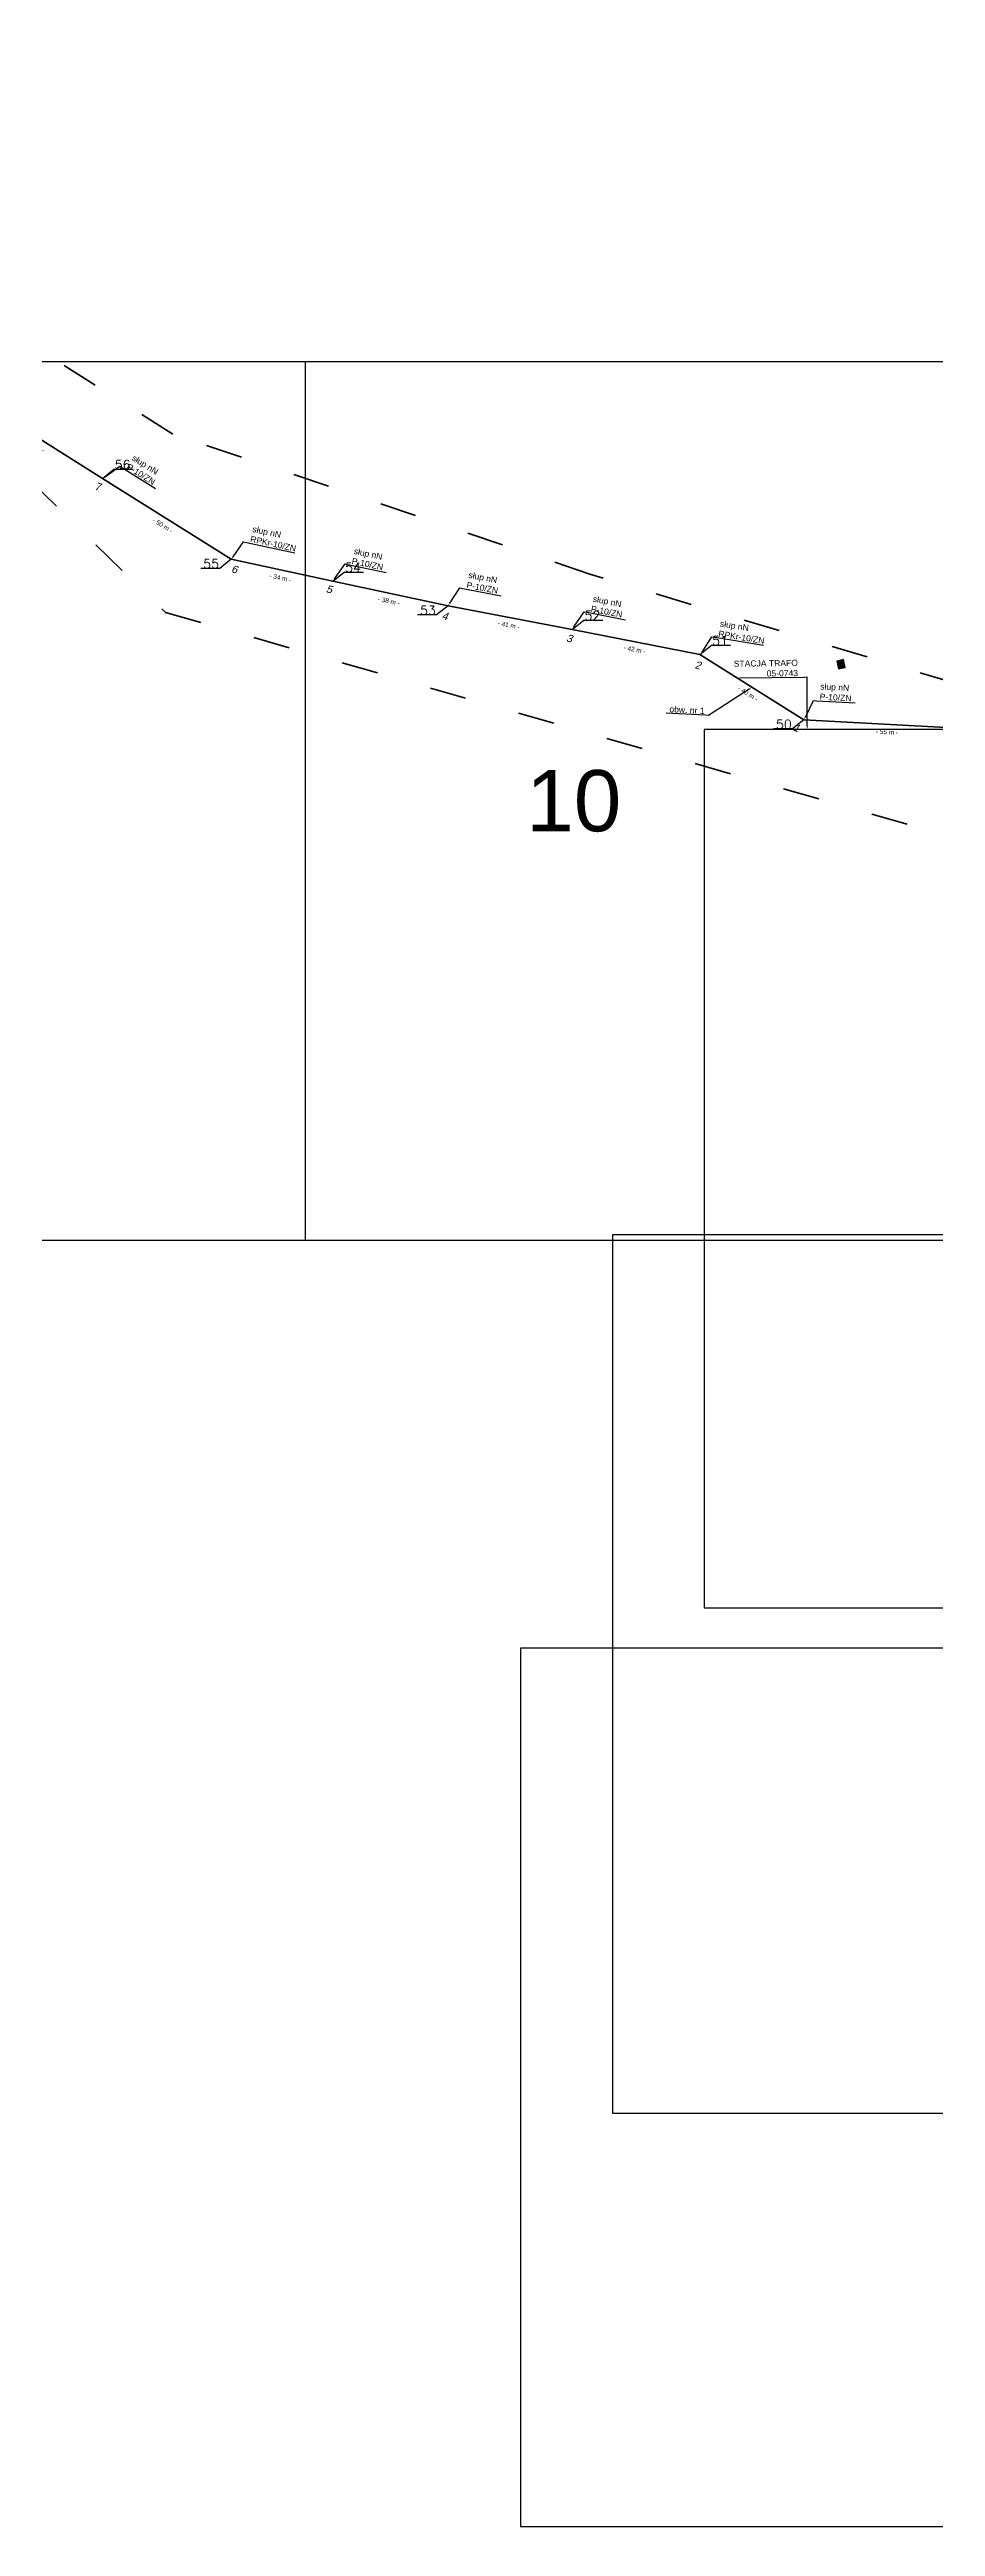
# Model space of a CAD drawing. Header units: metres. Extents: x 7540627 to 7542972, y 5787273 to 5789259.
# Drawn here: x 7541583 to 7541872, y 5787948 to 5788757 of the extents above; entities that cross this region are included whole.
import ezdxf
from ezdxf import colors
from ezdxf.entities.mleader import LeaderData, LeaderLine
from ezdxf.math import Vec2, Vec3

# ---------------------------------------------------------------- set-up
doc = ezdxf.new("R2010")
doc.units = ezdxf.units.M
doc.header["$MEASUREMENT"] = 0
doc.linetypes.add('ACAD_ISO03W100', pattern=[30, 12, -18])
for name, color, linetype, lineweight in [('!TELE', 30, 'Continuous', 40), ('!trafo', 6, 'ACAD_ISO03W100', 50), ('_numery slupow etap 4 cz. 2', 7, 'Continuous', 40)]:
    doc.layers.add(name, color=color, linetype=linetype, lineweight=lineweight)
for name, color, linetype in [('!wymiary', 7, 'Continuous'), ('_MM opisy', 7, 'Continuous'), ('_mm trafo', 3, 'Continuous'), ('makro-numeracja-punktow', 7, 'Continuous')]:
    doc.layers.add(name, color=color, linetype=linetype)
doc.layers.add('WT_arkusze', color=1, linetype='Continuous', plot=False)
doc.styles.add('GeodText', font='romans.shx')
doc.styles.get("Standard").update_dxf_attribs({"font": 'arial.ttf'})
doc.dimstyles.new('opis linie', dxfattribs={"dimtxt": 1.5, "dimasz": 2.5, "dimexe": 1.25, "dimexo": 0.625, "dimgap": 2.5, "dimtad": 4, "dimdec": 0, "dimtxsty": 'Standard', "dimcen": 2.5, "dimse1": 1, "dimse2": 1, "dimsd1": 1, "dimsd2": 1, "dimclrt": 256, "dimazin": 3, "dimtfac": 1, "dimtdec": 0, "dimtmove": 0, "dimatfit": 3, "dimtfill": 1})
doc.dimstyles.get("Standard").update_dxf_attribs({"dimtxt": 2.5, "dimasz": 2.5, "dimexe": 1.25, "dimexo": 0.625, "dimtad": 1, "dimtxsty": 'Standard', "dimcen": 2.5, "dimazin": 3, "dimtfac": 1, "dimtmove": 0, "dimatfit": 3})

# ---------------------------------------------------------------- blocks, each defined once
blk = doc.blocks.new('*D177')
at = {"layer": '!wymiary', "insert": (7541856.49, 5788534.3), "char_height": 1.5, "attachment_point": 5, "rotation": 356.84237, "bg_fill": 3, "box_fill_scale": 1.25, "bg_fill_color": 257, "bg_fill_transparency": 0}
blk.add_mtext('\\A1;- 55 m -', dxfattribs=at)
blk = doc.blocks.new('*D178')
at = {"layer": '!wymiary', "insert": (7541811.07, 5788546.85), "char_height": 1.5, "attachment_point": 5, "rotation": 327.88193, "bg_fill": 3, "box_fill_scale": 1.25, "bg_fill_color": 257, "bg_fill_transparency": 0}
blk.add_mtext('\\A1;- 40 m -', dxfattribs=at)
blk = doc.blocks.new('*D179')
at = {"layer": '!wymiary', "insert": (7541774.08, 5788561.28), "char_height": 1.5, "attachment_point": 5, "rotation": 348.89761, "bg_fill": 3, "box_fill_scale": 1.25, "bg_fill_color": 257, "bg_fill_transparency": 0}
blk.add_mtext('\\A1;- 42 m -', dxfattribs=at)
blk = doc.blocks.new('*D180')
at = {"layer": '!wymiary', "insert": (7541732.95, 5788569.24), "char_height": 1.5, "attachment_point": 5, "rotation": 349.21453, "bg_fill": 3, "box_fill_scale": 1.25, "bg_fill_color": 257, "bg_fill_transparency": 0}
blk.add_mtext('\\A1;- 41 m -', dxfattribs=at)
blk = doc.blocks.new('*D181')
at = {"layer": '!wymiary', "insert": (7541693.79, 5788577.08), "char_height": 1.5, "attachment_point": 5, "rotation": 348.04462, "bg_fill": 3, "box_fill_scale": 1.25, "bg_fill_color": 257, "bg_fill_transparency": 0}
blk.add_mtext('\\A1;- 38 m -', dxfattribs=at)
blk = doc.blocks.new('*D182')
at = {"layer": '!wymiary', "insert": (7541658.37, 5788584.68), "char_height": 1.5, "attachment_point": 5, "rotation": 347.72901, "bg_fill": 3, "box_fill_scale": 1.25, "bg_fill_color": 257, "bg_fill_transparency": 0}
blk.add_mtext('\\A1;- 34 m -', dxfattribs=at)
blk = doc.blocks.new('*D183')
at = {"layer": '!wymiary', "insert": (7541619.95, 5788601.8), "char_height": 1.5, "attachment_point": 5, "rotation": 327.91362, "bg_fill": 3, "box_fill_scale": 1.25, "bg_fill_color": 257, "bg_fill_transparency": 0}
blk.add_mtext('\\A1;- 50 m -', dxfattribs=at)
blk = doc.blocks.new('*D184')
at = {"layer": '!wymiary', "insert": (7541578.15, 5788628.04), "char_height": 1.5, "attachment_point": 5, "rotation": 327.85178, "bg_fill": 3, "box_fill_scale": 1.25, "bg_fill_color": 257, "bg_fill_transparency": 0}
blk.add_mtext('\\A1;- 49 m -', dxfattribs=at)
blk = doc.blocks.new('trafo')
at = {"layer": '_mm trafo'}
h = blk.add_hatch(color=256, dxfattribs=at)
h.dxf.hatch_style = 1
h.paths.add_polyline_path([(-1.15, 1.02), (-0.52, -1.51), (1.64, -0.96), (1.01, 1.59)])
at = {"layer": '_mm trafo', "flags": 128}
blk.add_lwpolyline([(-0.52, -1.52), (1.64, -0.96), (0.98, 1.58), (-1.17, 0.99), (-0.52, -1.52)], close=True, dxfattribs=at)

msp = doc.modelspace()

# ---------------------------------------------------------------- linework, layer by layer
at = {"layer": '!TELE'}
msp.add_lwpolyline([(7541421.86, 5788717.09), (7541457.78, 5788693.32), (7541508.44, 5788660.69), (7541551.3, 5788632.68), (7541558.72, 5788643.22), (7541600.26, 5788617.11), (7541642.32, 5788590.74), (7541675.49, 5788583.53), (7541713.13, 5788575.56), (7541753.71, 5788567.83), (7541795.41, 5788559.65), (7541829.4, 5788538.31), (7541883.85, 5788535.31), (7541931.92, 5788518.5), (7541956.63, 5788509.83), (7541979.19, 5788501.77), (7542023.2, 5788486.24), (7542064.05, 5788472.74)], dxfattribs=at)
at = {"layer": 'WT_arkusze'}
for points in [[(7541766.82, 5788083.31), (7542161.58, 5788083.31), (7542161.58, 5788370.14), (7541766.82, 5788370.14)], [(7541736.82, 5787948.31), (7542131.58, 5787948.31), (7542131.58, 5788235.14), (7541736.82, 5788235.14)]]:
    msp.add_lwpolyline(points, close=True, dxfattribs=at)

# ---------------------------------------------------------------- block references
at = {"rotation": 357.3066721443945}
msp.add_blockref('trafo', (7541841.25, 5788556.42), dxfattribs=at)

# ---------------------------------------------------------------- texts
at = {"layer": 'WT_arkusze', "insert": (7541754.2, 5788511.73), "char_height": 20, "attachment_point": 5}
msp.add_mtext('10', dxfattribs=at)

# ---------------------------------------------------------------- next in the draw order: leaders
at = {"layer": '_MM opisy'}
ml = msp.add_multileader_mtext('Standard', dxfattribs=at)
ml.set_content('\\pxql;słup nN\\PP-10/ZN', color=256)
ml.set_leader_properties()
ml.build(insert=Vec2(0, 0))
ml.multileader.update_dxf_attribs({"has_text_frame": 1, "text_left_attachment_type": 5, "text_right_attachment_type": 5, "dogleg_length": 1, "arrow_head_size": 1})
ctx = ml.context
ctx.base_point, ctx.char_height, ctx.arrow_head_size, ctx.landing_gap_size, ctx.plane_origin, ctx.plane_x_axis, ctx.plane_y_axis = Vec3(7541606.81, 5788620.57), 2, 1, 1, Vec3(7541600.96, 5788615), Vec3(0.847248, -0.531197), Vec3(0.531197, 0.847248)
ctx.left_attachment, ctx.right_attachment = 5, 5
notes = []
notes.append((ctx, [(0, (1, 1, 0), (7541605.96, 5788621.1), (0.847248, -0.531197), 1, [(0, [(7541600.26, 5788617.11), (7541605.96, 5788621.1)], 0, [])])]))
ctx.mtext.insert, ctx.mtext.text_direction, ctx.mtext.rotation, ctx.mtext.flow_direction = Vec3(7541610.72, 5788624.92), Vec3(0.847248, -0.531197), 5.723172, 5
ctx.mtext.has_bg_fill, ctx.mtext.bg_color, ctx.mtext.bg_scale_factor, ctx.mtext.bg_transparency, ctx.mtext.use_window_bg_color = 1, -1023410175, 1, 0, 1
ml = msp.add_multileader_mtext('Standard', dxfattribs=at)
ml.set_content('\\pxql;słup nN\\PRPKr-10/ZN', color=256)
ml.set_leader_properties()
ml.build(insert=Vec2(0, 0))
ml.multileader.update_dxf_attribs({"has_text_frame": 1, "text_left_attachment_type": 5, "text_right_attachment_type": 5, "dogleg_length": 1, "arrow_head_size": 1})
ctx = ml.context
ctx.base_point, ctx.char_height, ctx.arrow_head_size, ctx.landing_gap_size, ctx.plane_origin, ctx.plane_x_axis, ctx.plane_y_axis = Vec3(7541647.3, 5788596.22), 2, 1, 1, Vec3(7541643.69, 5788588.99), Vec3(0.977153, -0.212536), Vec3(0.212536, 0.977153)
ctx.left_attachment, ctx.right_attachment = 5, 5
notes.append((ctx, [(0, (1, 1, 0), (7541646.33, 5788596.43), (0.977153, -0.212536), 1, [(0, [(7541642.32, 5788590.74), (7541646.33, 5788596.43)], 0, [])])]))
ctx.mtext.insert, ctx.mtext.text_direction, ctx.mtext.rotation, ctx.mtext.flow_direction = Vec3(7541649.51, 5788601.64), Vec3(0.977153, -0.212536), 6.069016, 5
ctx.mtext.has_bg_fill, ctx.mtext.bg_color, ctx.mtext.bg_scale_factor, ctx.mtext.bg_transparency, ctx.mtext.use_window_bg_color = 1, -1023410175, 1, 0, 1
ml = msp.add_multileader_mtext('Standard', dxfattribs=at)
ml.set_content('\\pxql;słup nN\\PP-10/ZN', color=256)
ml.set_leader_properties()
ml.build(insert=Vec2(0, 0))
ml.multileader.update_dxf_attribs({"has_text_frame": 1, "text_left_attachment_type": 5, "text_right_attachment_type": 5, "dogleg_length": 1, "arrow_head_size": 1})
ctx = ml.context
ctx.base_point, ctx.char_height, ctx.arrow_head_size, ctx.landing_gap_size, ctx.plane_origin, ctx.plane_x_axis, ctx.plane_y_axis = Vec3(7541680.45, 5788589.03), 2, 1, 1, Vec3(7541676.88, 5788581.78), Vec3(0.978309, -0.20715), Vec3(0.20715, 0.978309)
ctx.left_attachment, ctx.right_attachment = 5, 5
notes.append((ctx, [(0, (1, 1, 0), (7541679.47, 5788589.23), (0.978309, -0.20715), 1, [(0, [(7541675.49, 5788583.53), (7541679.47, 5788589.23)], 0, [])])]))
ctx.mtext.insert, ctx.mtext.text_direction, ctx.mtext.rotation, ctx.mtext.flow_direction = Vec3(7541682.62, 5788594.46), Vec3(0.978309, -0.20715), 6.074524, 5
ctx.mtext.has_bg_fill, ctx.mtext.bg_color, ctx.mtext.bg_scale_factor, ctx.mtext.bg_transparency, ctx.mtext.use_window_bg_color = 1, -1023410175, 1, 0, 1
ml = msp.add_multileader_mtext('Standard', dxfattribs=at)
ml.set_content('\\pxql;słup nN\\PP-10/ZN', color=256)
ml.set_leader_properties()
ml.build(insert=Vec2(0, 0))
ml.multileader.update_dxf_attribs({"has_text_frame": 1, "text_left_attachment_type": 5, "text_right_attachment_type": 5, "dogleg_length": 1, "arrow_head_size": 1})
ctx = ml.context
ctx.base_point, ctx.char_height, ctx.arrow_head_size, ctx.landing_gap_size, ctx.plane_origin, ctx.plane_x_axis, ctx.plane_y_axis = Vec3(7541717.98, 5788581.16), 2, 1, 1, Vec3(7541714.56, 5788573.84), Vec3(0.982335, -0.187132), Vec3(0.187132, 0.982335)
ctx.left_attachment, ctx.right_attachment = 5, 5
notes.append((ctx, [(0, (1, 1, 0), (7541716.99, 5788581.34), (0.982335, -0.187132), 1, [(0, [(7541713.13, 5788575.56), (7541716.99, 5788581.34)], 0, [])])]))
ctx.mtext.insert, ctx.mtext.text_direction, ctx.mtext.rotation, ctx.mtext.flow_direction = Vec3(7541720.04, 5788586.64), Vec3(0.982335, -0.187132), 6.094943, 5
ctx.mtext.has_bg_fill, ctx.mtext.bg_color, ctx.mtext.bg_scale_factor, ctx.mtext.bg_transparency, ctx.mtext.use_window_bg_color = 1, -1023410175, 1, 0, 1
ml = msp.add_multileader_mtext('Standard', dxfattribs=at)
ml.set_content('\\pxql;słup nN\\PP-10/ZN', color=256)
ml.set_leader_properties()
ml.build(insert=Vec2(0, 0))
ml.multileader.update_dxf_attribs({"has_text_frame": 1, "text_left_attachment_type": 5, "text_right_attachment_type": 5, "dogleg_length": 1, "arrow_head_size": 1})
ctx = ml.context
ctx.base_point, ctx.char_height, ctx.arrow_head_size, ctx.landing_gap_size, ctx.plane_origin, ctx.plane_x_axis, ctx.plane_y_axis = Vec3(7541758.59, 5788573.4), 2, 1, 1, Vec3(7541755.12, 5788566.1), Vec3(0.981285, -0.192563), Vec3(0.192563, 0.981285)
ctx.left_attachment, ctx.right_attachment = 5, 5
notes.append((ctx, [(0, (1, 1, 0), (7541757.6, 5788573.59), (0.981285, -0.192563), 1, [(0, [(7541753.71, 5788567.83), (7541757.6, 5788573.59)], 0, [])])]))
ctx.mtext.insert, ctx.mtext.text_direction, ctx.mtext.rotation, ctx.mtext.flow_direction = Vec3(7541760.68, 5788578.87), Vec3(0.981285, -0.192563), 6.089412, 5
ctx.mtext.has_bg_fill, ctx.mtext.bg_color, ctx.mtext.bg_scale_factor, ctx.mtext.bg_transparency, ctx.mtext.use_window_bg_color = 1, -1023410175, 1, 0, 1
ml = msp.add_multileader_mtext('Standard', dxfattribs=at)
ml.set_content('\\pxql;słup nN\\PRPKr-10/ZN', color=256)
ml.set_leader_properties()
ml.build(insert=Vec2(0, 0))
ml.multileader.update_dxf_attribs({"has_text_frame": 1, "text_left_attachment_type": 5, "text_right_attachment_type": 5, "dogleg_length": 1, "arrow_head_size": 1})
ctx = ml.context
ctx.base_point, ctx.char_height, ctx.arrow_head_size, ctx.landing_gap_size, ctx.plane_origin, ctx.plane_x_axis, ctx.plane_y_axis = Vec3(7541800.26, 5788565.23), 2, 1, 1, Vec3(7541797.04, 5788557.82), Vec3(0.987302, -0.158856), Vec3(0.158856, 0.987302)
ctx.left_attachment, ctx.right_attachment = 5, 5
notes.append((ctx, [(0, (1, 1, 0), (7541799.27, 5788565.39), (0.987302, -0.158856), 1, [(0, [(7541795.58, 5788559.49), (7541799.27, 5788565.39)], 0, [])])]))
ctx.mtext.insert, ctx.mtext.text_direction, ctx.mtext.rotation, ctx.mtext.flow_direction = Vec3(7541802.16, 5788570.76), Vec3(0.987302, -0.158856), 6.123653, 5
ctx.mtext.has_bg_fill, ctx.mtext.bg_color, ctx.mtext.bg_scale_factor, ctx.mtext.bg_transparency, ctx.mtext.use_window_bg_color = 1, -1023410175, 1, 0, 1
for ctx, leaders in notes:
    for number, flags, end, landing, length, lines in leaders:
        leader = LeaderData()
        leader.index, (leader.has_last_leader_line, leader.has_dogleg_vector, leader.attachment_direction) = number, flags
        leader.last_leader_point, leader.dogleg_vector, leader.dogleg_length = Vec3(end), Vec3(landing), length
        for number, points, colour, breaks in lines:
            line = LeaderLine()
            line.index, line.vertices, line.color, line.breaks = number, Vec3.list(points), colors.encode_raw_color(colour), breaks
            leader.lines.append(line)
        ctx.leaders.append(leader)

# ---------------------------------------------------------------- next in the draw order: linework, layer by layer
at = {"layer": '!trafo', "color": 3}
msp.add_lwpolyline([(7542250.69, 5788428.57), (7542063.94, 5788486.9), (7541878.81, 5788550.25), (7541759.4, 5788585.9), (7541623.25, 5788631.62), (7541446.72, 5788742.49), (7541430.33, 5788757.18), (7541401.09, 5788709.76), (7541527.78, 5788635.17), (7541506.86, 5788608.34), (7541098.38, 5788593.04), (7541088.21, 5788563.82), (7541529.11, 5788568.63), (7541576.63, 5788616.4), (7541620.8, 5788573.37), (7542029.47, 5788456.74), (7542029.33, 5788402.26), (7542064.43, 5788387.98), (7542080.8, 5788450.39), (7542235.08, 5788383.52)], dxfattribs=at)

# ---------------------------------------------------------------- next in the draw order: dimensions: what is measured, and where the dimension line sits
at = {"layer": '!wymiary'}
dim = msp.add_aligned_dim(p1=(7541883.85, 5788535.31), p2=(7541829.4, 5788538.31), distance=-0.75, dimstyle='opis linie', dxfattribs=at)
dim.commit()
dim.dimension.update_dxf_attribs({"geometry": '*D177', "text_midpoint": (7541856.49, 5788534.3)})

# ---------------------------------------------------------------- next in the draw order: dimensions: what is measured, and where the dimension line sits
dim = msp.add_aligned_dim(p1=(7541829.4, 5788538.31), p2=(7541795.41, 5788559.65), distance=-0.75, dimstyle='opis linie', dxfattribs=at)
dim.commit()
dim.dimension.update_dxf_attribs({"geometry": '*D178', "text_midpoint": (7541811.07, 5788546.85)})

# ---------------------------------------------------------------- next in the draw order: texts
at = {"layer": '_numery slupow etap 4 cz. 2', "oblique": 10}
msp.add_text('1', height=2.5, rotation=334.2298, dxfattribs=at).set_placement((7541825.61, 5788535.01))
at = {"layer": 'makro-numeracja-punktow', "lineweight": 30, "char_height": 3, "line_spacing_factor": 0.8, "style": 'GeodText'}
for s, insert, attachment_point in [('51', (7541799.41, 5788562.65), 7), ('50', (7541825.4, 5788535.31), 9)]:
    msp.add_mtext(s, dxfattribs=dict(at, insert=insert, attachment_point=attachment_point))

# ---------------------------------------------------------------- next in the draw order: dimensions: what is measured, and where the dimension line sits
at = {"layer": '!wymiary'}
dim = msp.add_aligned_dim(p1=(7541795.41, 5788559.65), p2=(7541753.71, 5788567.83), distance=-0.75, dimstyle='opis linie', dxfattribs=at)
dim.commit()
dim.dimension.update_dxf_attribs({"geometry": '*D179', "text_midpoint": (7541774.08, 5788561.28)})

# ---------------------------------------------------------------- next in the draw order: leaders
at = {"layer": '_MM opisy', "color": 1}
ml = msp.add_multileader_mtext('Standard', dxfattribs=at)
ml.set_content('\\pxql;obw. nr 1', color=1)
ml.set_leader_properties()
ml.build(insert=Vec2(0, 0))
ml.multileader.update_dxf_attribs({"has_text_frame": 1, "text_left_attachment_type": 5, "text_right_attachment_type": 5, "dogleg_length": 1, "arrow_head_size": 1})
ctx = ml.context
ctx.base_point, ctx.char_height, ctx.arrow_head_size, ctx.landing_gap_size, ctx.plane_origin, ctx.plane_x_axis, ctx.plane_y_axis = Vec3(7541784.37, 5788540.47), 2, 1, 1, Vec3(7541813.95, 5788547.33), Vec3(0.998482, -0.055083), Vec3(0.055083, 0.998482)
ctx.left_attachment, ctx.right_attachment = 5, 5
notes = []
notes.append((ctx, [(0, (1, 1, 0), (7541798.24, 5788539.7), (-0.998482, 0.055083), 1, [(0, [(7541812.32, 5788548.84)], 0, [])])]))
ctx.mtext.insert, ctx.mtext.text_direction, ctx.mtext.rotation, ctx.mtext.flow_direction = Vec3(7541785.5, 5788542.82), Vec3(0.998482, -0.055083), 6.228074, 5
ctx.mtext.has_bg_fill, ctx.mtext.bg_color, ctx.mtext.bg_scale_factor, ctx.mtext.bg_transparency, ctx.mtext.use_window_bg_color = 1, -1023410175, 1, 0, 1
for ctx, leaders in notes:
    for number, flags, end, landing, length, lines in leaders:
        leader = LeaderData()
        leader.index, (leader.has_last_leader_line, leader.has_dogleg_vector, leader.attachment_direction) = number, flags
        leader.last_leader_point, leader.dogleg_vector, leader.dogleg_length = Vec3(end), Vec3(landing), length
        for number, points, colour, breaks in lines:
            line = LeaderLine()
            line.index, line.vertices, line.color, line.breaks = number, Vec3.list(points), colors.encode_raw_color(colour), breaks
            leader.lines.append(line)
        ctx.leaders.append(leader)

# ---------------------------------------------------------------- next in the draw order: texts
at = {"layer": '_numery slupow etap 4 cz. 2', "oblique": 10}
msp.add_text('2', height=2.5, rotation=345.0141, dxfattribs=at).set_placement((7541793.57, 5788555.19))
at = {"layer": 'makro-numeracja-punktow', "lineweight": 30, "insert": (7541757.71, 5788570.83), "char_height": 3, "attachment_point": 7, "line_spacing_factor": 0.8, "style": 'GeodText'}
msp.add_mtext('52', dxfattribs=at)

# ---------------------------------------------------------------- next in the draw order: dimensions: what is measured, and where the dimension line sits
at = {"layer": '!wymiary'}
dim = msp.add_aligned_dim(p1=(7541753.71, 5788567.83), p2=(7541713.13, 5788575.56), distance=-0.75, dimstyle='opis linie', dxfattribs=at)
dim.commit()
dim.dimension.update_dxf_attribs({"geometry": '*D180', "text_midpoint": (7541732.95, 5788569.24)})

# ---------------------------------------------------------------- next in the draw order: leaders
at = {"layer": '_MM opisy'}
ml = msp.add_multileader_mtext('Standard', dxfattribs=at)
ml.set_content('\\pxql;słup nN\\PP-10/ZN', color=256)
ml.set_leader_properties()
ml.build(insert=Vec2(0, 0))
ml.multileader.update_dxf_attribs({"has_text_frame": 1, "text_left_attachment_type": 5, "text_right_attachment_type": 5, "dogleg_length": 1, "arrow_head_size": 1})
ctx = ml.context
ctx.base_point, ctx.char_height, ctx.arrow_head_size, ctx.landing_gap_size, ctx.plane_origin, ctx.plane_x_axis, ctx.plane_y_axis = Vec3(7541833.46, 5788544.5), 2, 1, 1, Vec3(7541831.04, 5788536.8), Vec3(0.998482, -0.055083), Vec3(0.055083, 0.998482)
ctx.left_attachment, ctx.right_attachment = 5, 5
notes = []
notes.append((ctx, [(0, (1, 1, 0), (7541832.46, 5788544.56), (0.998482, -0.055083), 1, [(0, [(7541829.4, 5788538.31), (7541832.46, 5788544.56)], 0, [])])]))
ctx.mtext.insert, ctx.mtext.text_direction, ctx.mtext.rotation, ctx.mtext.flow_direction = Vec3(7541834.77, 5788550.21), Vec3(0.998482, -0.055083), 6.228074, 5
ctx.mtext.has_bg_fill, ctx.mtext.bg_color, ctx.mtext.bg_scale_factor, ctx.mtext.bg_transparency, ctx.mtext.use_window_bg_color = 1, -1023410175, 1, 0, 1
at = {"layer": 'makro-numeracja-punktow', "lineweight": 30, "has_arrowhead": 0, "annotation_type": 0, "has_hookline": 1, "hookline_direction": 0, "text_width": 5.46}
msp.add_leader([(7541795.41, 5788559.65), (7541799.14, 5788562.65), (7541799.32, 5788562.65)], dimstyle='Standard', dxfattribs=at)
for ctx, leaders in notes:
    for number, flags, end, landing, length, lines in leaders:
        leader = LeaderData()
        leader.index, (leader.has_last_leader_line, leader.has_dogleg_vector, leader.attachment_direction) = number, flags
        leader.last_leader_point, leader.dogleg_vector, leader.dogleg_length = Vec3(end), Vec3(landing), length
        for number, points, colour, breaks in lines:
            line = LeaderLine()
            line.index, line.vertices, line.color, line.breaks = number, Vec3.list(points), colors.encode_raw_color(colour), breaks
            leader.lines.append(line)
        ctx.leaders.append(leader)

# ---------------------------------------------------------------- next in the draw order: linework, layer by layer
at = {"layer": 'WT_arkusze'}
msp.add_lwpolyline([(7541796.82, 5788248.31), (7542191.58, 5788248.31), (7542191.58, 5788535.14), (7541796.82, 5788535.14)], close=True, dxfattribs=at)

# ---------------------------------------------------------------- next in the draw order: texts
at = {"layer": '_numery slupow etap 4 cz. 2', "oblique": 10}
msp.add_text('3', height=2.5, rotation=345.0141, dxfattribs=at).set_placement((7541751.6, 5788563.94))

# ---------------------------------------------------------------- next in the draw order: dimensions: what is measured, and where the dimension line sits
at = {"layer": '!wymiary'}
dim = msp.add_aligned_dim(p1=(7541713.13, 5788575.56), p2=(7541675.49, 5788583.53), distance=-0.75, dimstyle='opis linie', dxfattribs=at)
dim.commit()
dim.dimension.update_dxf_attribs({"geometry": '*D181', "text_midpoint": (7541693.79, 5788577.08)})

# ---------------------------------------------------------------- next in the draw order: leaders
at = {"layer": '_mm trafo', "color": 3}
ml = msp.add_multileader_mtext('Standard', dxfattribs=at)
ml.set_content('STACJA TRAFO\\P05-0743', color=3)
ml.set_leader_properties()
ml.build(insert=Vec2(0, 0))
ml.multileader.update_dxf_attribs({"has_text_frame": 1, "text_left_attachment_type": 5, "text_right_attachment_type": 5, "dogleg_length": 1, "arrow_head_size": 1.5})
ctx = ml.context
ctx.base_point, ctx.char_height, ctx.arrow_head_size, ctx.plane_origin, ctx.plane_x_axis, ctx.plane_y_axis = Vec3(7541804.77, 5788551.79), 2, 1.5, Vec3(7541833.68, 5788504.23), Vec3(0.999891, 0.014731), Vec3(-0.014731, 0.999891)
ctx.left_attachment, ctx.right_attachment, ctx.text_align_type, ctx.attachment_type = 5, 5, 2, 2
notes = []
notes.append((ctx, [(0, (1, 1, 0), (7541830.47, 5788552.17), (-0.999891, -0.014731), 1, [(0, [(7541830.44, 5788535.04), (7541830.47, 5788552.17)], 0, [])])]))
ctx.mtext.insert, ctx.mtext.text_direction, ctx.mtext.rotation, ctx.mtext.alignment, ctx.mtext.flow_direction = Vec3(7541827.39, 5788557.91), Vec3(0.999891, 0.014731), 0.014731, 3, 5
at = {"layer": 'makro-numeracja-punktow', "lineweight": 30, "has_arrowhead": 0, "annotation_type": 0, "has_hookline": 1, "hookline_direction": 0, "text_width": 5.46}
msp.add_leader([(7541753.71, 5788567.83), (7541757.44, 5788570.83), (7541757.62, 5788570.83)], dimstyle='Standard', dxfattribs=at)
at = {"layer": 'makro-numeracja-punktow', "lineweight": 30, "has_arrowhead": 0, "annotation_type": 0, "has_hookline": 1, "hookline_direction": 0, "text_width": 5.46, "horizontal_direction": (-1, 0, 0)}
msp.add_leader([(7541829.4, 5788538.31), (7541825.67, 5788535.31), (7541825.49, 5788535.31)], dimstyle='Standard', dxfattribs=at)
for ctx, leaders in notes:
    for number, flags, end, landing, length, lines in leaders:
        leader = LeaderData()
        leader.index, (leader.has_last_leader_line, leader.has_dogleg_vector, leader.attachment_direction) = number, flags
        leader.last_leader_point, leader.dogleg_vector, leader.dogleg_length = Vec3(end), Vec3(landing), length
        for number, points, colour, breaks in lines:
            line = LeaderLine()
            line.index, line.vertices, line.color, line.breaks = number, Vec3.list(points), colors.encode_raw_color(colour), breaks
            leader.lines.append(line)
        ctx.leaders.append(leader)

# ---------------------------------------------------------------- next in the draw order: texts
at = {"layer": '_numery slupow etap 4 cz. 2', "oblique": 10}
msp.add_text('4', height=2.5, rotation=345.0141, dxfattribs=at).set_placement((7541710.93, 5788571.24))
at = {"layer": 'makro-numeracja-punktow', "lineweight": 30, "char_height": 3, "line_spacing_factor": 0.8, "style": 'GeodText'}
for s, insert, attachment_point in [('54', (7541679.49, 5788586.53), 7), ('53', (7541709.13, 5788572.56), 9)]:
    msp.add_mtext(s, dxfattribs=dict(at, insert=insert, attachment_point=attachment_point))

# ---------------------------------------------------------------- next in the draw order: dimensions: what is measured, and where the dimension line sits
at = {"layer": '!wymiary'}
dim = msp.add_aligned_dim(p1=(7541675.49, 5788583.53), p2=(7541642.32, 5788590.74), distance=-0.75, dimstyle='opis linie', dxfattribs=at)
dim.commit()
dim.dimension.update_dxf_attribs({"geometry": '*D182', "text_midpoint": (7541658.37, 5788584.68)})

# ---------------------------------------------------------------- next in the draw order: leaders
at = {"layer": 'makro-numeracja-punktow', "lineweight": 30, "has_arrowhead": 0, "annotation_type": 0, "has_hookline": 1, "hookline_direction": 0, "text_width": 5.46, "horizontal_direction": (-1, 0, 0)}
msp.add_leader([(7541713.13, 5788575.56), (7541709.4, 5788572.56), (7541709.22, 5788572.56)], dimstyle='Standard', dxfattribs=at)

# ---------------------------------------------------------------- next in the draw order: texts
at = {"layer": '_numery slupow etap 4 cz. 2', "oblique": 10}
msp.add_text('5', height=2.5, rotation=345.0141, dxfattribs=at).set_placement((7541673.14, 5788579.98))

# ---------------------------------------------------------------- next in the draw order: dimensions: what is measured, and where the dimension line sits
at = {"layer": '!wymiary'}
dim = msp.add_aligned_dim(p1=(7541642.32, 5788590.74), p2=(7541600.26, 5788617.11), distance=-0.75, dimstyle='opis linie', dxfattribs=at)
dim.commit()
dim.dimension.update_dxf_attribs({"geometry": '*D183', "text_midpoint": (7541619.95, 5788601.8)})

# ---------------------------------------------------------------- next in the draw order: leaders
at = {"layer": 'makro-numeracja-punktow', "lineweight": 30, "has_arrowhead": 0, "annotation_type": 0, "has_hookline": 1, "hookline_direction": 0, "text_width": 5.46}
msp.add_leader([(7541675.49, 5788583.53), (7541679.22, 5788586.53), (7541679.4, 5788586.53)], dimstyle='Standard', dxfattribs=at)

# ---------------------------------------------------------------- next in the draw order: texts
at = {"layer": '_numery slupow etap 4 cz. 2', "oblique": 10}
msp.add_text('6', height=2.5, rotation=345.0141, dxfattribs=at).set_placement((7541642.15, 5788586.49))
at = {"layer": 'makro-numeracja-punktow', "lineweight": 30, "char_height": 3, "line_spacing_factor": 0.8, "style": 'GeodText'}
for s, insert, attachment_point in [('56', (7541604.26, 5788620.11), 7), ('55', (7541638.32, 5788587.74), 9)]:
    msp.add_mtext(s, dxfattribs=dict(at, insert=insert, attachment_point=attachment_point))

# ---------------------------------------------------------------- next in the draw order: dimensions: what is measured, and where the dimension line sits
at = {"layer": '!wymiary'}
dim = msp.add_aligned_dim(p1=(7541600.26, 5788617.11), p2=(7541558.72, 5788643.22), distance=-0.75, dimstyle='opis linie', dxfattribs=at)
dim.commit()
dim.dimension.update_dxf_attribs({"geometry": '*D184', "text_midpoint": (7541578.15, 5788628.04)})

# ---------------------------------------------------------------- next in the draw order: leaders
at = {"layer": 'makro-numeracja-punktow', "lineweight": 30, "has_arrowhead": 0, "annotation_type": 0, "has_hookline": 1, "hookline_direction": 0, "text_width": 5.46, "horizontal_direction": (-1, 0, 0)}
msp.add_leader([(7541642.32, 5788590.74), (7541638.59, 5788587.74), (7541638.41, 5788587.74)], dimstyle='Standard', dxfattribs=at)

# ---------------------------------------------------------------- next in the draw order: linework, layer by layer
at = {"layer": 'WT_arkusze'}
for points in [[(7541271.82, 5788368.31), (7541666.58, 5788368.31), (7541666.58, 5788655.14), (7541271.82, 5788655.14)], [(7541556.82, 5788368.31), (7541951.58, 5788368.31), (7541951.58, 5788655.14), (7541556.82, 5788655.14)]]:
    msp.add_lwpolyline(points, close=True, dxfattribs=at)

# ---------------------------------------------------------------- next in the draw order: texts
at = {"layer": '_numery slupow etap 4 cz. 2', "oblique": 10}
msp.add_text('7', height=2.5, rotation=345.0141, dxfattribs=at).set_placement((7541597.5, 5788613.5))

# ---------------------------------------------------------------- next in the draw order: leaders
at = {"layer": 'makro-numeracja-punktow', "lineweight": 30, "has_arrowhead": 0, "annotation_type": 0, "has_hookline": 1, "hookline_direction": 0, "text_width": 5.46}
msp.add_leader([(7541600.26, 5788617.11), (7541603.99, 5788620.11), (7541604.17, 5788620.11)], dimstyle='Standard', dxfattribs=at)

doc.saveas('drawing.dxf')
